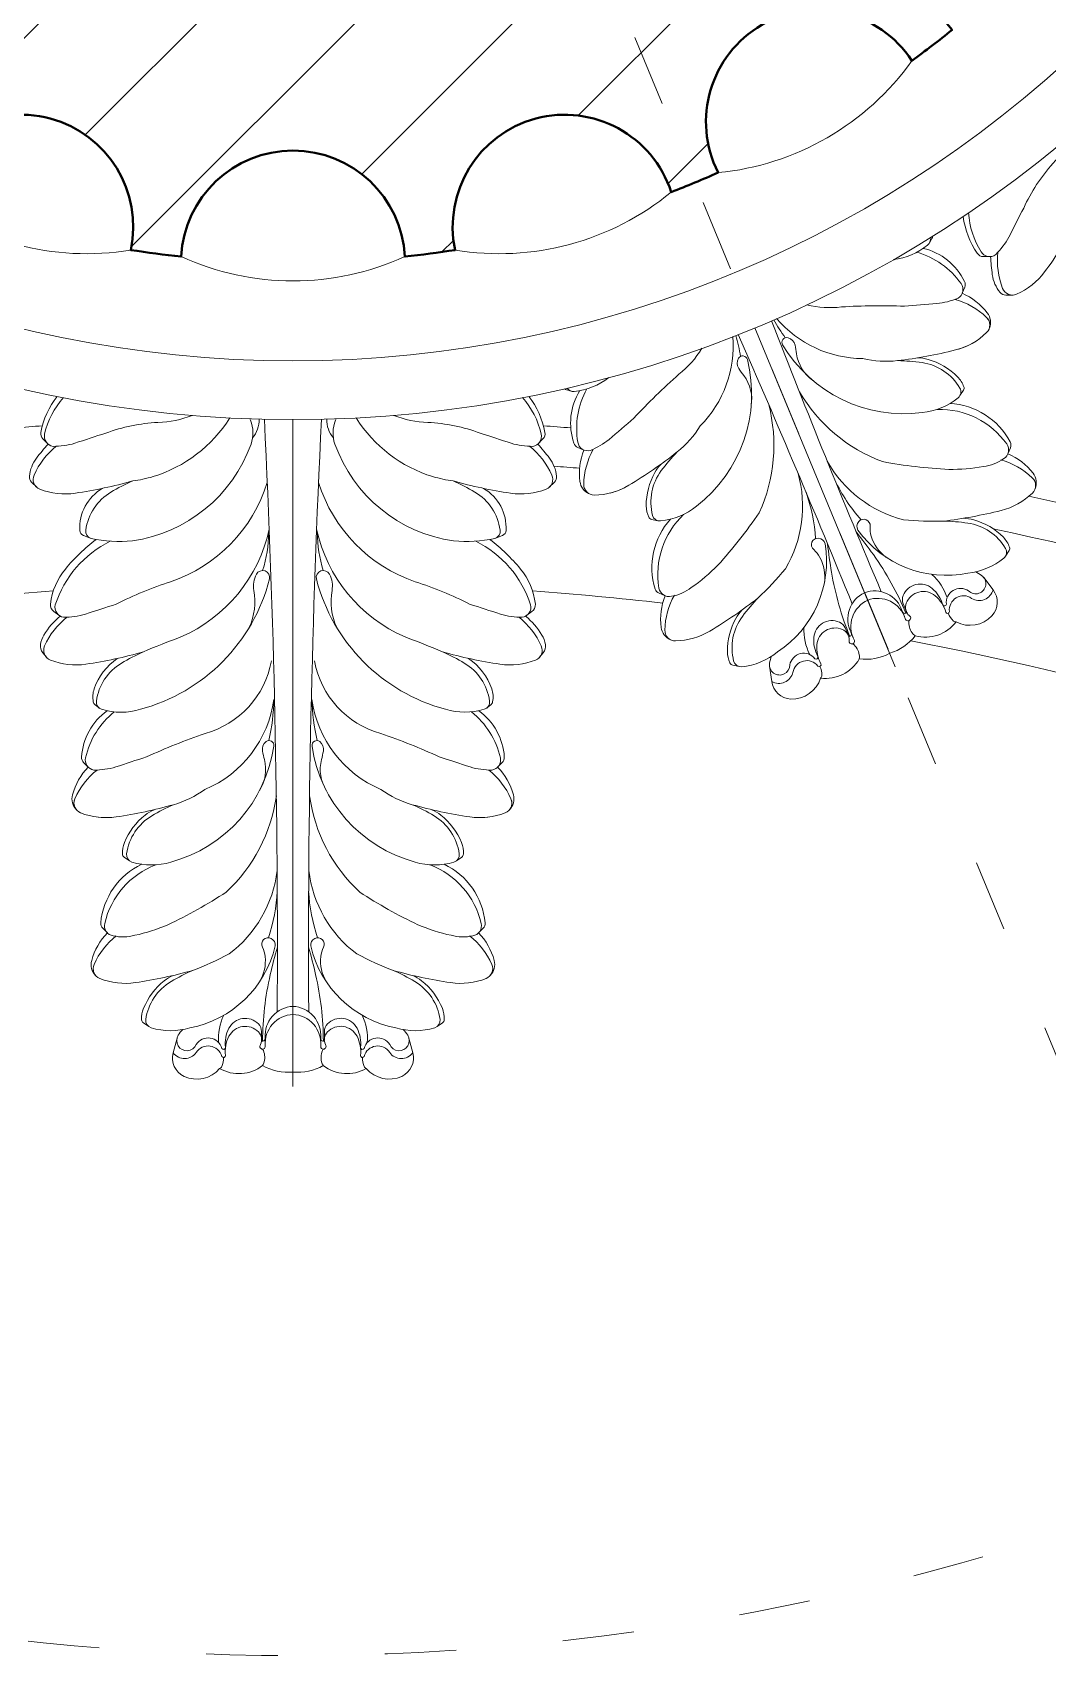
# Model space of a CAD drawing. Header units: millimetres. Extents: x 542654 to 551203, y 315718 to 321804.
# Drawn here: x 545239.9 to 545410.4, y 317587.1 to 317859.7 of the extents above; entities that cross this region are included whole.
import ezdxf

# ---------------------------------------------------------------- set-up
doc = ezdxf.new("R2010")
doc.units = ezdxf.units.MM
doc.linetypes.add('ACAD_ISO03W100', pattern=[30, 12, -18])
doc.layers.add('cad-block.com', color=250, linetype='Continuous')

msp = doc.modelspace()

# ---------------------------------------------------------------- hatches: boundary and pattern name
at = {"layer": 'cad-block.com', "lineweight": 15, "true_color": 0x000000}
h = msp.add_hatch(dxfattribs=at)
h.set_pattern_fill('ANSI31', color=18, scale=150, style=0)
h.set_pattern_definition([(45, (-2790188.436, -479010.678), (-13.25825215, 13.25825215), [])])
h.paths.add_polyline_path([(545444.91, 317925.98, 0.006039), (545446.59, 317929.9), (545404.9, 317947.17, -0.098491), (545376.45, 317904.59), (545395.05, 317885.99, -0.398666), (545420.93, 317886.68, 0.012079), (545426.12, 317893.44, -0.948004)])
h.paths.add_polyline_path([(545395.05, 317885.99), (545376.45, 317904.59, -0.098491), (545333.87, 317876.14), (545351.14, 317834.45, 0.006039), (545355.06, 317836.13, -0.948004), (545387.6, 317854.92, 0.012079), (545394.36, 317860.11, -0.398666)])
h.paths.add_polyline_path([(545333.87, 317876.14, -0.198912), (545233.42, 317876.14), (545216.16, 317834.45, 0.006039), (545220.11, 317832.87, -0.948004), (545256.41, 317823.14, 0.012079), (545264.86, 317822.03, -0.948004), (545302.44, 317822.03, 0.012079), (545310.88, 317823.14, -0.948004), (545347.18, 317832.87, 0.006039), (545351.14, 317834.45)])
h.paths.add_polyline_path([(545233.42, 317876.14, -0.098491), (545190.84, 317904.59), (545172.24, 317885.99, -0.398666), (545172.93, 317860.11, 0.012079), (545179.69, 317854.92, -0.948004), (545212.24, 317836.13, 0.006039), (545216.16, 317834.45)])
h.paths.add_polyline_path([(545162.39, 317947.17), (545120.71, 317929.9, 0.006039), (545122.38, 317925.98, -0.948004), (545141.17, 317893.44, 0.012079), (545146.36, 317886.68, -0.398666), (545172.24, 317885.99), (545190.84, 317904.59, -0.098491)])
h.paths.add_polyline_path([(545152.4, 317997.39), (545126.1, 317997.39, -0.398666), (545108.29, 317978.6, 0.012079), (545109.4, 317970.15, -0.948004), (545119.12, 317933.86, 0.006039), (545120.71, 317929.9), (545162.39, 317947.17, -0.098491)])
h.paths.add_polyline_path([(545162.39, 318047.62), (545120.71, 318064.88, 0.006039), (545119.12, 318060.93, -0.948004), (545109.4, 318024.63, 0.012079), (545108.29, 318016.18, -0.398666), (545126.1, 317997.39), (545152.4, 317997.39, -0.098491)])
h.paths.add_polyline_path([(545190.84, 318090.2), (545172.24, 318108.8, -0.398666), (545146.36, 318108.1, 0.012079), (545141.17, 318101.35, -0.948004), (545122.38, 318068.8, 0.006039), (545120.71, 318064.88), (545162.39, 318047.62, -0.098491)])
h.paths.add_polyline_path([(545233.42, 318118.64), (545216.16, 318160.33, 0.006039), (545212.24, 318158.65, -0.948004), (545179.69, 318139.86, 0.012079), (545172.93, 318134.68, -0.398666), (545172.24, 318108.8), (545190.84, 318090.2, -0.098491)])
h.paths.add_polyline_path([(545283.65, 318154.94, -0.398666), (545264.86, 318172.75, 0.012079), (545256.41, 318171.64, -0.948004), (545220.11, 318161.92, 0.006039), (545216.16, 318160.33), (545233.42, 318118.64, -0.098491), (545283.65, 318128.64)])
h.paths.add_polyline_path([(545351.14, 318160.33, 0.006039), (545347.18, 318161.92, -0.948004), (545310.88, 318171.64, 0.012079), (545302.44, 318172.75, -0.398666), (545283.65, 318154.94), (545283.65, 318128.64, -0.098491), (545333.87, 318118.64)])
h.paths.add_polyline_path([(545394.36, 318134.68, 0.012079), (545387.6, 318139.86, -0.948004), (545355.06, 318158.65, 0.006039), (545351.14, 318160.33), (545333.87, 318118.64, -0.098491), (545376.45, 318090.2), (545395.05, 318108.8, -0.398666)])
h.paths.add_polyline_path([(545426.12, 318101.35, 0.012079), (545420.93, 318108.1, -0.398666), (545395.05, 318108.8), (545376.45, 318090.2, -0.098491), (545404.9, 318047.62), (545446.59, 318064.88, 0.006039), (545444.91, 318068.8, -0.948004)])
h.paths.add_polyline_path([(545448.17, 318060.93, 0.006039), (545446.59, 318064.88), (545404.9, 318047.62, -0.098491), (545414.89, 317997.39), (545441.2, 317997.39, -0.398666), (545459.01, 318016.18, 0.012079), (545457.9, 318024.63, -0.948004)])
h.paths.add_polyline_path([(545457.9, 317970.15, 0.012079), (545459.01, 317978.6, -0.398666), (545441.2, 317997.39), (545414.89, 317997.39, -0.098491), (545404.9, 317947.17), (545446.59, 317929.9, 0.006039), (545448.17, 317933.86, -0.948004)])

# ---------------------------------------------------------------- linework, layer by layer
at = {"layer": 'cad-block.com', "color": 18, "lineweight": 40, "true_color": 0x000000}
msp.add_lwpolyline([(545220.11, 317832.87, -0.948004), (545256.41, 317823.14, 0.012079), (545264.86, 317822.03, -0.948004), (545302.44, 317822.03, 0.012079), (545310.88, 317823.14, -0.948004), (545347.18, 317832.87, 0.012079), (545355.06, 317836.13, -0.948004), (545387.6, 317854.92, 0.012079), (545394.36, 317860.11, -0.948004), (545420.93, 317886.68, 0.012079), (545426.12, 317893.44, -0.948004), (545444.91, 317925.98, 0.012079), (545448.17, 317933.86, -0.948004), (545457.9, 317970.15, 0.012079), (545459.01, 317978.6, -0.398666), (545441.2, 317997.39)], format="xyb", dxfattribs=at)
at = {"layer": 'cad-block.com', "color": 18, "linetype": 'ACAD_ISO03W100', "lineweight": 15, "true_color": 0x000000}
msp.add_lwpolyline([(545283.65, 317997.39), (545450.18, 317595.35)], dxfattribs=at)
at = {"layer": 'cad-block.com', "color": 18, "lineweight": 15, "true_color": 0x000000}
for points in [[(545387.6, 317854.92, -0.217083), (545355.06, 317836.13, -2.785548)], [(545414.54, 317842.56, -0.091012), (545411.3, 317837.68, 0.075503), (545406.38, 317830.19)], [(545256.41, 317823.14, -0.217083), (545220.11, 317832.87, -2.785548)], [(545310.88, 317823.14, 0.217083), (545347.18, 317832.87, 2.785548)], [(545400.83, 317822.04), (545399.61, 317822.04, -0.248324), (545398.58, 317822.59, -0.117093), (545396.22, 317828.77, -0.117093)], [(545406.38, 317830.19), (545406.38, 317830.19, 0.005323), (545403.9, 317825.31, -0.071153), (545401.69, 317822.37, -0.43648), (545399.22, 317822.84, -0.125479), (545397.13, 317829.39, -0.125479)], [(545415.26, 317827.72, -0.031779), (545409.89, 317819.46, -0.130738), (545405.19, 317815.72, -0.427656), (545402.83, 317816.7, -0.120528), (545402.06, 317822.76, -0.120528)], [(545384.51, 317821.52, 0.141997), (545390.25, 317823.98, 0.276465), (545390.7, 317825.21, 0.276465)], [(545396.05, 317815.87), (545396.47, 317816.88, 0.215345), (545396.44, 317817.86, 0.223692), (545389.5, 317823.42, -41148.719541)], [(545396.05, 317815.87), (545396.47, 317816.88, 0.215345), (545396.44, 317817.86, 0.223692), (545389.5, 317823.42, -41148.719541)], [(545390.56, 317824.35), (545390.98, 317825.09, 0.114353), (545391.09, 317825.46, 0.114353)], [(545302.44, 317822.03, -0.217083), (545264.86, 317822.03, -2.785548)], [(545386.34, 317813.71, 0.020018), (545386.34, 317813.71, -0.005323), (545391.79, 317814.13, 0.071153), (545395.36, 317815.05, 0.43648), (545395.86, 317817.51, 0.168128), (545388.45, 317822.78, 0.168128)], [(545386.34, 317813.71, 0.020018), (545386.34, 317813.71, -0.005323), (545391.79, 317814.13, 0.071153), (545395.36, 317815.05, 0.43648), (545395.86, 317817.51, 0.168128), (545388.45, 317822.78, 0.168128)], [(545404.62, 317815.57), (545403.38, 317815.57, -0.222193), (545402.43, 317816.02, -0.141471), (545401.11, 317819.01, -0.020446), (545400.83, 317822.04, -0.915996)], [(545400.62, 317810.01, 0.266317), (545400.27, 317812.59, 0.128186), (545396.05, 317815.87, 3.392852)], [(545400.62, 317810.01, 0.266317), (545400.27, 317812.59, 0.128186), (545396.05, 317815.87, 3.392852)], [(545369.98, 317813.95, 0.094283), (545375.77, 317813.58, -0.025097), (545386.34, 317813.71)], [(545385.21, 317804.56, 0.031779), (545394.91, 317806.35, 0.130738), (545400.16, 317809.27, 0.427656), (545400.15, 317811.83, 0.120528), (545394.85, 317814.85, 0.120528)], [(545400.68, 317810.24, 0.250761), (545400.15, 317811.83, 0.120528), (545394.85, 317814.85)], [(545364.01, 317811.26, 0.006822), (545382.46, 317765.75)], [(545366.33, 317808.39, -0.025562), (545364.4, 317811.43, -0.025562)], [(545364.88, 317811.64, 0.216881), (545379.37, 317804.9, 0.086697), (545385.21, 317804.56), (545385.21, 317804.56)], [(545357.55, 317808.6, -0.216881), (545352.07, 317793.6, -0.086697), (545348.18, 317789.22), (545348.18, 317789.22)], [(545358.83, 317805.28, 0.025562), (545358.04, 317808.79, 0.025562)], [(545358.44, 317808.95, -0.006822), (545377.57, 317763.73)], [(545370.96, 317801.24, -0.205471), (545368.23, 317805.71, 0.013815), (545367.98, 317807.17, 0.287999), (545366.8, 317808.41, 0.658883), (545365.89, 317807.22, 2.065471)], [(545365.89, 317807.22, 0.299057), (545389.34, 317795.84, 0.148504), (545395.37, 317798.34, 0.369673), (545395.66, 317799.96, 0.227087), (545389.31, 317804.23, 0.031874), (545385.21, 317804.56)], [(545365.89, 317807.22, 0.299057), (545389.34, 317795.84, 0.148504), (545395.37, 317798.34, 0.369673), (545395.66, 317799.96, 0.227087), (545389.31, 317804.23, 0.031874), (545385.21, 317804.56)], [(545385.21, 317804.56, 0.031779), (545394.91, 317806.35, 0.073107), (545398.05, 317807.65, 0.073107)], [(545352.31, 317806.63, -0.094283), (545348.48, 317802.27, 0.025097), (545340.92, 317794.9)], [(545359.97, 317804.76, -0.299057), (545351.43, 317780.14, -0.148504), (545345.4, 317777.64, -0.369673), (545344.04, 317778.58, -0.227087), (545345.52, 317786.09, -0.031874), (545348.18, 317789.22)], [(545359.97, 317804.76, -0.299057), (545351.43, 317780.14, -0.148504), (545345.4, 317777.64, -0.369673), (545344.04, 317778.58, -0.227087), (545345.52, 317786.09, -0.031874), (545348.18, 317789.22)], [(545360.61, 317796.95, 0.205471), (545359.38, 317802.05, -0.013815), (545358.52, 317803.26, -0.287999), (545358.48, 317804.96, -0.658883), (545359.97, 317804.76, -2.065471)], [(545395.67, 317798.68), (545396.26, 317799.6, 0.231904), (545396.33, 317800.18, 0.111123), (545395.29, 317801.84, 0.128926), (545390.32, 317804.78, 0.064699), (545388.57, 317805.04, -0.833227)], [(545395.67, 317798.68), (545396.26, 317799.6, 0.231904), (545396.33, 317800.18, 0.111123), (545395.29, 317801.84, 0.128926), (545390.32, 317804.78, 0.064699), (545388.57, 317805.04, -0.833227)], [(545336.69, 317801.71, -0.141997), (545330.88, 317799.39, -0.276465), (545329.7, 317799.95, -0.276465)], [(545330.41, 317799.43), (545329.59, 317799.66, -0.114353), (545329.25, 317799.85, -0.114353)], [(545332.52, 317789.55), (545331.51, 317789.97, -0.215345), (545330.84, 317790.69, -0.223692), (545331.82, 317799.52, 41148.719541)], [(545332.52, 317789.55), (545331.51, 317789.97, -0.215345), (545330.84, 317790.69, -0.223692), (545331.82, 317799.52, 41148.719541)], [(545340.92, 317794.9, -0.020018), (545340.92, 317794.9, 0.005323), (545336.76, 317791.34, -0.071153), (545333.59, 317789.47, -0.43648), (545331.49, 317790.85, -0.168128), (545333.01, 317799.81, -0.168128)], [(545340.92, 317794.9, -0.020018), (545340.92, 317794.9, 0.005323), (545336.76, 317791.34, -0.071153), (545333.59, 317789.47, -0.43648), (545331.49, 317790.85, -0.168128), (545333.01, 317799.81, -0.168128)], [(545368.72, 317799.31, 0.17254), (545382.68, 317787.6, 0.032558), (545393.82, 317786.29, 1.877874)], [(545242.52, 317790.54), (545241.66, 317791.41, -0.248324), (545241.31, 317792.52, -0.117093), (545244.02, 317798.56, -0.117093)], [(545252.2, 317792.38), (545252.2, 317792.38, 0.005323), (545247, 317790.68, -0.071153), (545243.35, 317790.17, -0.43648), (545241.94, 317792.25, -0.125479), (545245.1, 317798.35, -0.125479)], [(545315.1, 317792.38), (545315.1, 317792.38, -0.005323), (545320.3, 317790.68, 0.071153), (545323.94, 317790.17, 0.43648), (545325.35, 317792.25, 0.125479), (545322.2, 317798.35, 0.125479)], [(545324.78, 317790.54), (545325.64, 317791.41, 0.248324), (545325.98, 317792.52, 0.117093), (545323.28, 317798.56, 0.117093)], [(545363.56, 317797.17, -0.17254), (545361.97, 317779.02, -0.032558), (545355.02, 317770.22, -1.877874)], [(545393.82, 317786.29, -0.067216), (545393.82, 317786.29, 0.045938), (545399.63, 317786.78, 0.12291), (545403.03, 317788.1, 0.43648), (545403.54, 317790.57, 0.249318), (545391.86, 317796.38, 0.168128)], [(545403.73, 317788.92), (545404.15, 317789.93, 0.215345), (545404.12, 317790.91, 0.264602), (545393.98, 317797.36, -41148.719541)], [(545266.72, 317795.36, -0.091012), (545260.98, 317794.2, 0.075503), (545252.2, 317792.38)], [(545273.04, 317794.93, -0.178469), (545260.15, 317785.08, -0.03595), (545256.74, 317784.36), (545256.74, 317784.36)], [(545276.61, 317790.56, 0.187676), (545276.49, 317794.55, 0.000437), (545276.41, 317794.78, 0.000437)], [(545277.96, 317794.73, -0.186623), (545276.86, 317791.59)], [(545278.85, 317794.71, -0.013831), (545281, 317695.19)], [(545288.44, 317794.71, 0.013831), (545286.29, 317695.19)], [(545289.34, 317794.73, 0.186623), (545290.43, 317791.59)], [(545290.69, 317790.56, -0.187676), (545290.81, 317794.55, -0.000437), (545290.89, 317794.78, -0.000437)], [(545294.26, 317794.93, 0.178469), (545307.14, 317785.08, 0.03595), (545310.56, 317784.36), (545310.56, 317784.36)], [(545300.58, 317795.36, 0.091012), (545306.32, 317794.2, -0.075503), (545315.1, 317792.38)], [(545240.62, 317783.29), (545239.75, 317784.16, -0.222193), (545239.39, 317785.15, -0.141471), (545240.57, 317788.19, -0.020446), (545242.52, 317790.54, -0.915996)], [(545276.61, 317790.56, -0.277944), (545256.68, 317774.3, -0.083054), (545249.73, 317774.72, -0.369673), (545248.85, 317776.11, -0.227087), (545253.08, 317782.48, -0.031874), (545256.74, 317784.36, 14.502454)], [(545290.69, 317790.56, 0.277944), (545310.61, 317774.3, 0.083054), (545317.56, 317774.72, 0.369673), (545318.45, 317776.11, 0.227087), (545314.21, 317782.48, 0.031874), (545310.56, 317784.36, -14.502454)], [(545326.67, 317783.29), (545327.55, 317784.16, 0.222193), (545327.91, 317785.15, 0.141471), (545326.72, 317788.19, 0.020446), (545324.78, 317790.54, 0.915996)], [(545256.74, 317784.36, -0.031779), (545247.1, 317782.3, -0.130738), (545241.13, 317782.98, -0.427656), (545240.16, 317785.35, -0.120528), (545243.89, 317790.18, -0.120528)], [(545310.56, 317784.36, 0.031779), (545320.2, 317782.3, 0.130738), (545326.17, 317782.98, 0.427656), (545327.14, 317785.35, 0.120528), (545323.4, 317790.18, 0.120528)], [(545333.43, 317782.18, -0.266317), (545331.85, 317784.25, -0.128186), (545332.52, 317789.55, -3.392852)], [(545333.43, 317782.18, -0.266317), (545331.85, 317784.25, -0.128186), (545332.52, 317789.55, -3.392852)], [(545348.18, 317789.22, -0.031779), (545340.06, 317783.63, -0.130738), (545334.28, 317781.98, -0.427656), (545332.48, 317783.8, -0.120528), (545334.09, 317789.68, -0.120528)], [(545333.23, 317782.3, -0.250761), (545332.48, 317783.8, -0.120528), (545334.09, 317789.68)], [(545348.18, 317789.22, -0.031779), (545340.06, 317783.63, -0.073107), (545336.92, 317782.33, -0.073107)], [(545392.89, 317777.61, 0.031779), (545402.58, 317779.4, 0.130738), (545407.84, 317782.32, 0.427656), (545407.83, 317784.88, 0.120528), (545402.53, 317787.91, 0.120528)], [(545408.3, 317783.06, 0.266317), (545407.95, 317785.65, 0.128186), (545403.73, 317788.92, 3.392852)], [(545344.95, 317777.67), (545343.88, 317777.9, -0.231904), (545343.42, 317778.27, -0.111123), (545342.98, 317780.17, -0.128926), (545344.42, 317785.77, -0.064699), (545345.47, 317787.18, 0.833227)], [(545344.95, 317777.67), (545343.88, 317777.9, -0.231904), (545343.42, 317778.27, -0.111123), (545342.98, 317780.17, -0.128926), (545344.42, 317785.77, -0.064699), (545345.47, 317787.18, 0.833227)], [(545368.48, 317785.63, -0.205468), (545366.37, 317769.62, -0.033562), (545361.75, 317764.69, 0.115313), (545361.75, 317764.69, -1.802822)], [(545373.4, 317787.67, 0.205468), (545386.21, 317777.83, 0.033562), (545392.96, 317777.62, -0.115313), (545392.96, 317777.62, 1.802822)], [(545249.73, 317774.72), (545248.45, 317775.22, -0.294707), (545247.85, 317776.04, -0.279852), (545251.63, 317783.11, 3.652467)], [(545279.34, 317784.08, -0.238276), (545263.1, 317767.42, 0.042198), (545253.98, 317763.67, -1.877874)], [(545287.95, 317784.08, 0.238276), (545304.19, 317767.42, -0.042198), (545313.32, 317763.67, 1.877874)], [(545317.56, 317774.72), (545318.85, 317775.22, 0.294707), (545319.44, 317776.04, 0.279852), (545315.66, 317783.11, -3.652467)], [(545371.43, 317774.67, 0.069343), (545369.82, 317782.46, 1.99707)], [(545379.06, 317777.83, -0.069343), (545374.69, 317784.48, -1.99707)], [(545346.15, 317765.07), (545345.14, 317765.49, -0.215345), (545344.46, 317766.2, -0.264602), (545347.07, 317777.93, 41148.719541)], [(545355.02, 317770.22, 0.067216), (545355.02, 317770.22, -0.045938), (545350.56, 317766.45, -0.12291), (545347.22, 317764.99, -0.43648), (545345.12, 317766.37, -0.249318), (545349.27, 317778.74, -0.168128)], [(545383.25, 317771.56, -0.161765), (545380.78, 317775.09, -0.093267), (545380.6, 317776.75, 0.728492), (545378.68, 317777.54, 0.314769), (545378.54, 317776.11, 32.564591)], [(545378.54, 317776.11, 0.2965), (545397.01, 317768.89, 0.148504), (545403.05, 317771.39, 0.369673), (545403.34, 317773.02, 0.227087), (545396.98, 317777.28, 0.031874), (545392.89, 317777.61)], [(545403.34, 317771.74), (545403.93, 317772.65, 0.231904), (545404, 317773.24, 0.111123), (545402.97, 317774.89, 0.128926), (545397.99, 317777.83, 0.064699), (545396.25, 317778.09, -0.833227)], [(545244.56, 317761.65), (545243.51, 317762.41, -0.270706), (545242.93, 317763.67, -0.148242), (545245.43, 317769.57, -0.053539), (545250.57, 317774.55, -0.34386)], [(545253.98, 317763.67, -0.020018), (545253.98, 317763.67, 0.005323), (545248.78, 317761.97, -0.071153), (545245.13, 317761.46, -0.43648), (545243.72, 317763.54, -0.202958), (545252.96, 317774.24, -0.202958)], [(545279.66, 317776.28, -0.242672), (545264.82, 317758.16, 0.01266), (545258.52, 317755.65, 0.115313), (545258.52, 317755.65, -1.802822)], [(545278.56, 317769.31, 0.081243), (545279.53, 317775.67, -0.145658)], [(545287.63, 317776.28, 0.242672), (545302.48, 317758.16, -0.01266), (545308.78, 317755.65, -0.115313), (545308.78, 317755.65, 1.802822)], [(545288.74, 317769.31, -0.081243), (545287.77, 317775.67, 0.145658)], [(545313.32, 317763.67, 0.020018), (545313.32, 317763.67, -0.005323), (545318.52, 317761.97, 0.071153), (545322.16, 317761.46, 0.43648), (545323.57, 317763.54, 0.202958), (545314.34, 317774.24, 0.202958)], [(545322.73, 317761.65), (545323.79, 317762.41, 0.270706), (545324.36, 317763.67, 0.148242), (545321.87, 317769.57, 0.053539), (545316.73, 317774.55, 0.34386)], [(545372.9, 317767.27, 0.161765), (545372.16, 317771.52, 0.093267), (545371.11, 317772.82, -0.728492), (545371.91, 317774.74, -0.314769), (545373.02, 317773.82, -32.564591)], [(545386.61, 317762.15, 0.055477), (545381.14, 317771.98, 0.013752), (545378.26, 317775.79, -1.957294)], [(545373.02, 317773.82, -0.2965), (545365.06, 317755.65, -0.148504), (545359.03, 317753.16, -0.369673), (545357.67, 317754.1, -0.227087), (545359.15, 317761.61, -0.031874), (545361.81, 317764.74)], [(545377.18, 317758.25, -0.055477), (545374.1, 317769.06, -0.013752), (545373.44, 317773.79, 1.957294)], [(545276.3, 317759.75, 0.152838), (545277.09, 317765.97, -0.168769), (545277.51, 317768.68, -0.866804), (545279.72, 317767.9, -0.951731)], [(545290.99, 317759.75, -0.152838), (545290.21, 317765.97, 0.168769), (545289.78, 317768.68, 0.866804), (545287.58, 317767.9, 0.951731)], [(545399.32, 317768.49, 0.08628), (545398.25, 317769.08, 0.096741)], [(545279.72, 317767.9, -0.270578), (545258.05, 317746.01, -0.148504), (545251.51, 317746.01, -0.369673), (545250.63, 317747.4, -0.227087), (545254.86, 317753.77, -0.031874), (545258.52, 317755.65, 14.502454)], [(545287.58, 317767.9, 0.270578), (545309.25, 317746.01, 0.148504), (545315.78, 317746.01, 0.369673), (545316.67, 317747.4, 0.227087), (545312.43, 317753.77, 0.031874), (545308.78, 317755.65, -14.502454)], [(545386.14, 317763.72, -0.185281), (545386.15, 317765.1, -0.514069), (545391.01, 317766.31, -0.145405), (545392.79, 317763.58, 0.845239), (545393.4, 317763.66)], [(545393.53, 317764.76, 0.126961), (545390.98, 317768.67, 0.586337)], [(545399.32, 317768.49, -1.076436), (545397.13, 317765.88, 0.650784), (545393.4, 317763.66, 0.030699)], [(545401.23, 317766.08, -0.506611), (545397.64, 317764.64, 0.650784), (545393.91, 317762.41, 0.030699)], [(545395.03, 317760.67, 0.336885), (545401.05, 317761.73, 0.369624), (545401.23, 317766.08, -0.09503)], [(545347.06, 317757.7, -0.266317), (545345.48, 317759.77, -0.128186), (545346.15, 317765.07, -3.392852)], [(545361.81, 317764.74, -0.031779), (545353.69, 317759.15, -0.130738), (545347.91, 317757.5, -0.427656), (545346.11, 317759.31, -0.120528), (545347.72, 317765.2, -0.120528)], [(545379.66, 317765.59, 0.424273), (545377.38, 317758.93, 2.119662)], [(545380.18, 317764.35, 0.424273), (545377.89, 317757.69, 2.119662)], [(545379.66, 317765.59, -0.424273), (545385.99, 317762.5, -2.119662)], [(545380.18, 317764.35, -0.424273), (545386.5, 317761.25, -2.119662)], [(545386.5, 317761.25, 1.646885), (545387.15, 317761.74, -0.30867), (545386.67, 317763.85, -0.514069), (545391.52, 317765.07, -0.145405), (545393.31, 317762.34, 0.845239), (545393.91, 317762.41, 0.471594)], [(545242.3, 317754.68), (545241.61, 317755.51, -0.213482), (545241.24, 317756.87, -0.097951), (545241.82, 317758.48, -0.084116), (545244.56, 317761.65, 2.781001)], [(545258.52, 317755.65, -0.031779), (545248.88, 317753.59, -0.130738), (545242.91, 317754.27, -0.427656), (545241.94, 317756.64, -0.120528), (545245.67, 317761.47, -0.120528)], [(545308.78, 317755.65, 0.031779), (545318.42, 317753.59, 0.130738), (545324.39, 317754.27, 0.427656), (545325.36, 317756.64, 0.120528), (545321.62, 317761.47, 0.120528)], [(545325, 317754.68), (545325.69, 317755.51, 0.213482), (545326.06, 317756.87, 0.097951), (545325.47, 317758.48, 0.084116), (545322.73, 317761.65, -2.781001)], [(545358.57, 317753.19), (545357.51, 317753.42, -0.231904), (545357.05, 317753.79, -0.111123), (545356.61, 317755.69, -0.128926), (545358.05, 317761.28, -0.064699), (545359.1, 317762.7, 0.833227)], [(545376.4, 317759.69, 0.185281), (545375.42, 317760.65, 0.514069), (545371.13, 317758.08, 0.145405), (545371.8, 317754.89, -0.845239), (545371.32, 317754.51)], [(545385.99, 317762.5, 0.607063), (545386.76, 317762.25, 0.607063)], [(545387.11, 317760.9, 0.186151), (545387.66, 317758.85, 0.094737), (545388.17, 317758.36, 15.762935)], [(545388.17, 317758.36), (545388.17, 317758.36, 0.304164), (545395.03, 317760.67, 1.721289)], [(545393.72, 317762.14, 0.116425), (545394.59, 317760.83, 0.214751), (545395.03, 317760.67, 1.361399)], [(545370.45, 317755.2, -0.126961), (545369.48, 317759.76, -0.586337)], [(545377.89, 317757.69, -1.646885), (545377.09, 317757.58, 0.30867), (545375.94, 317759.41, 0.514069), (545371.64, 317756.84, 0.145405), (545372.31, 317753.64, -0.845239), (545371.83, 317753.27, -0.471594)], [(545377.38, 317758.93, -0.607063), (545377.01, 317758.21, -0.607063)], [(545388.17, 317758.36, -0.150854), (545383.88, 317755.41, 3.307885)], [(545363.71, 317753.74, 1.076436), (545367.1, 317753.45, -0.650784), (545371.32, 317754.51, -0.030699)], [(545377.71, 317757.01, -0.186151), (545378.77, 317755.17, -0.094737), (545378.76, 317754.46, -15.762935)], [(545378.76, 317754.46, 0.150854), (545383.88, 317755.41, -3.307885)], [(545251.09, 317746.23), (545250.43, 317746.75, -0.181734), (545250.11, 317747.27, -0.130507), (545250.26, 317749.45, -0.161337), (545254.14, 317754.55, 3.222316)], [(545280.03, 317754.12, -0.287988), (545268.88, 317741.94, 0.025097), (545259.07, 317738.02, -1.877874)], [(545287.27, 317754.12, 0.287988), (545298.42, 317741.94, -0.025097), (545308.23, 317738.02, 1.877874)], [(545316.2, 317746.23), (545316.87, 317746.75, 0.181734), (545317.19, 317747.27, 0.130507), (545317.03, 317749.45, 0.161337), (545313.16, 317754.55, -3.222316)], [(545363.71, 317753.74, -0.08628), (545364.05, 317754.92, -0.096741)], [(545364.07, 317750.69, 0.506611), (545367.62, 317752.21, -0.650784), (545371.83, 317753.27, -0.030699)], [(545372.16, 317753.21, -0.116425), (545372.48, 317751.67, -0.214751), (545372.27, 317751.25, -1.361399)], [(545378.76, 317754.46), (545378.76, 317754.46, -0.304164), (545372.27, 317751.25, -1.721289)], [(545372.27, 317751.25, -0.336885), (545367.27, 317747.73, -0.369624), (545364.07, 317750.69, 0.09503)], [(545280.45, 317747.67, -0.264183), (545268.87, 317732.55, -0.086697), (545263.6, 317729.99, 0.115313), (545263.6, 317729.99, -1.802822)], [(545279.59, 317740.75, 0.049528), (545280.45, 317747.67, 0.106349)], [(545286.84, 317747.67, 0.264183), (545298.42, 317732.55, 0.086697), (545303.69, 317729.99, -0.115313), (545303.69, 317729.99, 1.802822)], [(545287.71, 317740.75, -0.049528), (545286.84, 317747.67, -0.106349)], [(545249.26, 317736.29), (545248.49, 317737.07, -0.215345), (545248.14, 317737.98, -0.223692), (545252.43, 317745.77, 41148.719541)], [(545249.26, 317736.29), (545248.49, 317737.07, -0.215345), (545248.14, 317737.98, -0.223692), (545252.43, 317745.77, 41148.719541)], [(545259.07, 317738.02, -0.020018), (545259.07, 317738.02, 0.005323), (545253.87, 317736.32, -0.071153), (545250.22, 317735.8, -0.43648), (545248.81, 317737.88, -0.168128), (545253.64, 317745.58, -0.168128)], [(545259.07, 317738.02, -0.020018), (545259.07, 317738.02, 0.005323), (545253.87, 317736.32, -0.071153), (545250.22, 317735.8, -0.43648), (545248.81, 317737.88, -0.168128), (545253.64, 317745.58, -0.168128)], [(545308.23, 317738.02, 0.020018), (545308.23, 317738.02, -0.005323), (545313.43, 317736.32, 0.071153), (545317.07, 317735.8, 0.43648), (545318.48, 317737.88, 0.168128), (545313.65, 317745.58, 0.168128)], [(545308.23, 317738.02, 0.020018), (545308.23, 317738.02, -0.005323), (545313.43, 317736.32, 0.071153), (545317.07, 317735.8, 0.43648), (545318.48, 317737.88, 0.168128), (545313.65, 317745.58, 0.168128)], [(545318.03, 317736.29), (545318.81, 317737.07, 0.215345), (545319.15, 317737.98, 0.223692), (545314.87, 317745.77, -41148.719541)], [(545318.03, 317736.29), (545318.81, 317737.07, 0.215345), (545319.15, 317737.98, 0.223692), (545314.87, 317745.77, -41148.719541)], [(545280.44, 317739.84, -0.299057), (545263.13, 317720.35, -0.148504), (545256.6, 317720.35, -0.369673), (545255.71, 317721.75, -0.227087), (545259.95, 317728.12, -0.031874), (545263.6, 317729.99)], [(545280.44, 317739.84, -0.299057), (545263.13, 317720.35, -0.148504), (545256.6, 317720.35, -0.369673), (545255.71, 317721.75, -0.227087), (545259.95, 317728.12, -0.031874), (545263.6, 317729.99)], [(545278.04, 317732.38, 0.205471), (545278.86, 317737.56, -0.013815), (545278.53, 317739, -0.287999), (545279.14, 317740.59, -0.658883), (545280.44, 317739.84, -2.065471)], [(545289.25, 317732.38, -0.205471), (545288.44, 317737.56, 0.013815), (545288.76, 317739, 0.287999), (545288.15, 317740.59, 0.658883), (545286.85, 317739.84, 2.065471)], [(545286.85, 317739.84, 0.299057), (545304.16, 317720.35, 0.148504), (545310.69, 317720.35, 0.369673), (545311.58, 317721.75, 0.227087), (545307.34, 317728.12, 0.031874), (545303.69, 317729.99)], [(545286.85, 317739.84, 0.299057), (545304.16, 317720.35, 0.148504), (545310.69, 317720.35, 0.369673), (545311.58, 317721.75, 0.227087), (545307.34, 317728.12, 0.031874), (545303.69, 317729.99)], [(545247.28, 317729.13, -0.266317), (545246.62, 317731.65, -0.128186), (545249.26, 317736.29, -3.392852)], [(545247.28, 317729.13, -0.266317), (545246.62, 317731.65, -0.128186), (545249.26, 317736.29, -3.392852)], [(545320.01, 317729.13, 0.266317), (545320.68, 317731.65, 0.128186), (545318.03, 317736.29, 3.392852)], [(545320.01, 317729.13, 0.266317), (545320.68, 317731.65, 0.128186), (545318.03, 317736.29, 3.392852)], [(545263.6, 317729.99, -0.031779), (545253.97, 317727.94, -0.130738), (545247.99, 317728.62, -0.427656), (545247.02, 317730.99, -0.120528), (545250.76, 317735.81, -0.120528)], [(545247.14, 317729.32, -0.250761), (545247.02, 317730.99, -0.120528), (545250.76, 317735.81)], [(545303.69, 317729.99, 0.031779), (545313.33, 317727.94, 0.130738), (545319.3, 317728.62, 0.427656), (545320.27, 317730.99, 0.120528), (545316.53, 317735.81, 0.120528)], [(545320.15, 317729.32, 0.250761), (545320.27, 317730.99, 0.120528), (545316.53, 317735.81)], [(545280.86, 317731.46, -0.17254), (545272.44, 317715.3, -0.032558), (545262.65, 317709.82, -1.877874)], [(545286.44, 317731.46, 0.17254), (545294.86, 317715.3, 0.032558), (545304.65, 317709.82, 1.877874)], [(545263.6, 317729.99, -0.031779), (545253.97, 317727.94, -0.073107), (545250.57, 317727.94, -0.073107)], [(545256.2, 317720.56), (545255.3, 317721.18, -0.231904), (545255.01, 317721.7, -0.111123), (545255.34, 317723.62, -0.128926), (545258.81, 317728.24, -0.064699), (545260.32, 317729.15, 0.833227)], [(545256.2, 317720.56), (545255.3, 317721.18, -0.231904), (545255.01, 317721.7, -0.111123), (545255.34, 317723.62, -0.128926), (545258.81, 317728.24, -0.064699), (545260.32, 317729.15, 0.833227)], [(545303.69, 317729.99, 0.031779), (545313.33, 317727.94, 0.073107), (545316.73, 317727.94, 0.073107)], [(545311.1, 317720.56), (545311.99, 317721.18, 0.231904), (545312.28, 317721.7, 0.111123), (545311.96, 317723.62, 0.128926), (545308.49, 317728.24, 0.064699), (545306.97, 317729.15, -0.833227)], [(545311.1, 317720.56), (545311.99, 317721.18, 0.231904), (545312.28, 317721.7, 0.111123), (545311.96, 317723.62, 0.128926), (545308.49, 317728.24, 0.064699), (545306.97, 317729.15, -0.833227)], [(545252.48, 317708.46), (545251.71, 317709.23, -0.215345), (545251.36, 317710.15, -0.264602), (545258.26, 317719.98, 41148.719541)], [(545262.65, 317709.82, 0.067216), (545262.65, 317709.82, -0.045938), (545257.09, 317708.05, -0.12291), (545253.44, 317707.97, -0.43648), (545252.03, 317710.05, -0.249318), (545260.6, 317719.89, -0.168128)], [(545304.65, 317709.82, -0.067216), (545304.65, 317709.82, 0.045938), (545310.21, 317708.05, 0.12291), (545313.85, 317707.97, 0.43648), (545315.26, 317710.05, 0.249318), (545306.7, 317719.89, 0.168128)], [(545314.81, 317708.46), (545315.59, 317709.23, 0.215345), (545315.93, 317710.15, 0.264602), (545309.03, 317719.98, -41148.719541)], [(545280.99, 317718.91, -0.205468), (545272.91, 317704.92, -0.033562), (545266.76, 317702.14, 0.115313), (545266.76, 317702.14, -1.802822)], [(545286.31, 317718.91, 0.205468), (545294.39, 317704.92, 0.033562), (545300.54, 317702.14, -0.115313), (545300.54, 317702.14, 1.802822)], [(545279.52, 317707.65, 0.069343), (545281.01, 317715.47, 1.99707)], [(545287.78, 317707.65, -0.069343), (545286.28, 317715.47, -1.99707)], [(545250.5, 317701.3, -0.266317), (545249.84, 317703.82, -0.128186), (545252.48, 317708.46, -3.392852)], [(545266.83, 317702.16, -0.031779), (545257.19, 317700.1, -0.130738), (545251.22, 317700.79, -0.427656), (545250.24, 317703.16, -0.120528), (545253.98, 317707.98, -0.120528)], [(545280.66, 317706.26, -0.2965), (545266.35, 317692.52, -0.148504), (545259.82, 317692.52, -0.369673), (545258.93, 317693.92, -0.227087), (545263.17, 317700.29, -0.031874), (545266.83, 317702.16)], [(545278.05, 317700.25, 0.161765), (545278.98, 317704.47, 0.093267), (545278.51, 317706.06, -0.728492), (545279.98, 317707.53, -0.314769), (545280.66, 317706.26, -32.564591)], [(545278.54, 317690.28, -0.055477), (545279.84, 317701.45, -0.013752), (545281.03, 317706.08, 1.957294)], [(545288.75, 317690.28, 0.055477), (545287.46, 317701.45, 0.013752), (545286.26, 317706.08, -1.957294)], [(545289.25, 317700.25, -0.161765), (545288.31, 317704.47, -0.093267), (545288.78, 317706.06, 0.728492), (545287.31, 317707.53, 0.314769), (545286.64, 317706.26, 32.564591)], [(545286.64, 317706.26, 0.2965), (545300.94, 317692.52, 0.148504), (545307.47, 317692.52, 0.369673), (545308.36, 317693.92, 0.227087), (545304.12, 317700.29, 0.031874), (545300.47, 317702.16)], [(545300.47, 317702.16, 0.031779), (545310.11, 317700.1, 0.130738), (545316.08, 317700.79, 0.427656), (545317.05, 317703.16, 0.120528), (545313.31, 317707.98, 0.120528)], [(545316.79, 317701.3, 0.266317), (545317.45, 317703.82, 0.128186), (545314.81, 317708.46, 3.392852)], [(545259.42, 317692.73), (545258.52, 317693.35, -0.231904), (545258.23, 317693.86, -0.111123), (545258.56, 317695.79, -0.128926), (545262.03, 317700.41, -0.064699), (545263.54, 317701.31, 0.833227)], [(545307.88, 317692.73), (545308.77, 317693.35, 0.231904), (545309.06, 317693.86, 0.111123), (545308.74, 317695.79, 0.128926), (545305.26, 317700.41, 0.064699), (545303.75, 317701.31, -0.833227)], [(545283.65, 317696.12, 0.424273), (545278.99, 317690.83, 2.119662)], [(545283.65, 317696.12, -0.424273), (545288.31, 317690.83, -2.119662)], [(545271.16, 317690.04, -0.126961), (545272.01, 317694.62, -0.586337)], [(545278.38, 317691.91, 0.185281), (545277.84, 317693.17, 0.514069), (545272.89, 317692.44, 0.145405), (545272.29, 317689.23, -0.845239), (545271.7, 317689.07)], [(545278.99, 317689.49, -1.646885), (545278.21, 317689.7, 0.30867), (545277.84, 317691.83, 0.514069), (545272.89, 317691.09, 0.145405), (545272.29, 317687.89, -0.845239), (545271.7, 317687.72, -0.471594)], [(545283.65, 317694.77, 0.424273), (545278.99, 317689.49, 2.119662)], [(545283.65, 317694.77, -0.424273), (545288.31, 317689.49, -2.119662)], [(545288.31, 317689.49, 1.646885), (545289.09, 317689.7, -0.30867), (545289.45, 317691.83, -0.514069), (545294.41, 317691.09, -0.145405), (545295.01, 317687.89, 0.845239), (545295.6, 317687.72, 0.471594)], [(545288.92, 317691.91, -0.185281), (545289.45, 317693.17, -0.514069), (545294.41, 317692.44, -0.145405), (545295.01, 317689.23, 0.845239), (545295.6, 317689.07)], [(545296.14, 317690.04, 0.126961), (545295.28, 317694.62, 0.586337)], [(545264.38, 317691.27, 1.076436), (545267.4, 317689.7, -0.650784), (545271.7, 317689.07, -0.030699)], [(545264.38, 317691.27, -0.08628), (545265.14, 317692.23, -0.096741)], [(545278.99, 317690.83, -0.607063), (545278.37, 317690.31, -0.607063)], [(545288.31, 317690.83, 0.607063), (545288.92, 317690.31, 0.607063)], [(545302.92, 317691.27, -1.076436), (545299.9, 317689.7, 0.650784), (545295.6, 317689.07, 0.030699)], [(545302.92, 317691.27, 0.08628), (545302.15, 317692.23, 0.096741)], [(545271.33, 317685.69, -0.336885), (545265.36, 317684.36, -0.369624), (545263.54, 317688.32, 0.09503)], [(545263.54, 317688.32, 0.506611), (545267.4, 317688.36, -0.650784), (545271.7, 317687.72, -0.030699)], [(545271.98, 317687.55, -0.116425), (545271.68, 317686, -0.214751), (545271.33, 317685.69, -1.361399)], [(545278.56, 317688.93, -0.186151), (545278.83, 317686.82, -0.094737), (545278.55, 317686.18, -15.762935)], [(545288.73, 317688.93, 0.186151), (545288.46, 317686.82, 0.094737), (545288.74, 317686.18, 15.762935)], [(545295.32, 317687.55, 0.116425), (545295.61, 317686, 0.214751), (545295.97, 317685.69, 1.361399)], [(545303.76, 317688.32, -0.506611), (545299.9, 317688.36, 0.650784), (545295.6, 317687.72, 0.030699)], [(545295.97, 317685.69, 0.336885), (545301.93, 317684.36, 0.369624), (545303.76, 317688.32, -0.09503)], [(545278.55, 317686.18), (545278.55, 317686.18, -0.304164), (545271.33, 317685.69, -1.721289)], [(545278.55, 317686.18, 0.150854), (545283.65, 317685.09, -3.307885)], [(545288.74, 317686.18, -0.150854), (545283.65, 317685.09, 3.307885)], [(545288.74, 317686.18), (545288.74, 317686.18, 0.304164), (545295.97, 317685.69, 1.721289)]]:
    msp.add_lwpolyline(points, format="xyb", dxfattribs=at)
for points in [[(545395.09, 317814.78), (545395.04, 317814.92)], [(545395.09, 317814.78), (545395.04, 317814.92)], [(545384.82, 317753.14), (545361.23, 317810.08)], [(545384.82, 317753.14), (545361.23, 317810.08)], [(545384.82, 317753.14), (545361.23, 317810.08)], [(545283.65, 317682.64), (545283.65, 317794.65)], [(545283.65, 317682.64), (545283.65, 317794.65)], [(545283.65, 317682.64), (545283.65, 317794.65)], [(545333.97, 317789.46), (545333.91, 317789.6)], [(545333.97, 317789.46), (545333.91, 317789.6)], [(545401.23, 317766.08), (545399.68, 317768.13)], [(545383.6, 317756.09), (545379.68, 317765.56)], [(545386.14, 317763.72), (545386.68, 317762.42), (545386.68, 317762.42)], [(545385.97, 317762.53), (545386.37, 317761.62)], [(545376.4, 317759.69), (545376.95, 317758.39), (545376.95, 317758.39)], [(545377.36, 317758.97), (545377.73, 317758.04)], [(545364.07, 317750.69), (545363.71, 317753.23)], [(545250.57, 317735.65), (545250.57, 317735.81)], [(545250.57, 317735.65), (545250.57, 317735.81)], [(545316.73, 317735.65), (545316.73, 317735.81)], [(545316.73, 317735.65), (545316.73, 317735.81)], [(545283.65, 317685.83), (545283.65, 317696.08)], [(545263.54, 317688.32), (545264.18, 317690.8)], [(545278.38, 317691.91), (545278.38, 317690.5), (545278.38, 317690.5)], [(545278.99, 317690.87), (545278.97, 317689.88)], [(545288.31, 317690.87), (545288.32, 317689.88)], [(545288.92, 317691.91), (545288.92, 317690.5), (545288.92, 317690.5)], [(545303.76, 317688.32), (545303.12, 317690.8)]]:
    msp.add_lwpolyline(points, dxfattribs=at)
at = {"layer": 'cad-block.com', "color": 18, "linetype": 'ACAD_ISO03W100', "lineweight": 15, "true_color": 0x000000}
msp.add_arc((545283.65, 317997.39), 410.29, 180, 0, dxfattribs=at)
at = {"layer": 'cad-block.com', "color": 18, "lineweight": 15, "true_color": 0x000000}
for centre, radius, start, end in [((545283.65, 317997.39), 202.74, 180, 0), ((545283.65, 317997.39), 192.86, 180, 0), ((545283.65, 317216.05), 579.1, 94.16728, 94.62118), ((545283.65, 317216.05), 579.1, 85.37882, 85.83272), ((545283.65, 317216.05), 572.47, 85.175, 85.6068), ((545283.65, 317216.05), 579.1, 69.53015, 77.67463), ((545283.65, 317216.05), 572.47, 67.7839, 78.1435), ((545283.65, 317216.05), 551.31, 94.1864, 96.4672), ((545283.65, 317216.05), 551.31, 83.5328, 85.8136), ((545283.65, 317216.05), 551.31, 60, 79.1527)]:
    msp.add_arc(centre, radius, start, end, dxfattribs=at)

doc.saveas('drawing.dxf')
